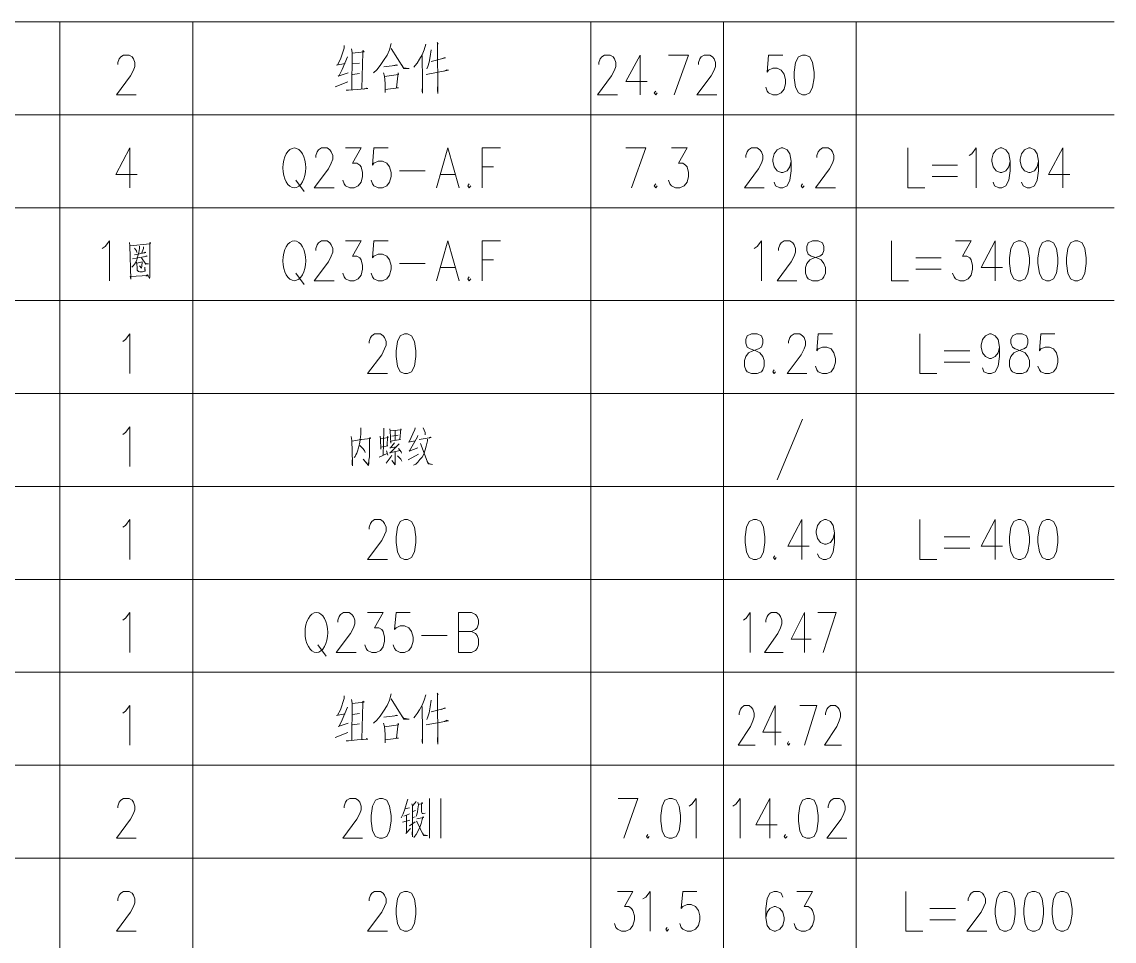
# Model space of a CAD drawing. Header units: millimetres. Extents: x 0 to 829, y 0 to 586.
# Drawn here: x 688.3 to 769.4, y 81.4 to 149.7 of the extents above; entities that cross this region are included whole.
import ezdxf

# ---------------------------------------------------------------- set-up
doc = ezdxf.new("R2010")
doc.units = ezdxf.units.MM

msp = doc.modelspace()

# ---------------------------------------------------------------- linework, layer by layer
at = {"color": 0, "lineweight": 0}
for points in [[(592.493806, 149.708306), (769.404806, 149.708306)], [(691.084611, 25.484667), (691.084611, 149.708306)], [(700.94475, 25.484667), (700.94475, 149.708306)], [(730.521639, 25.484667), (730.521639, 149.708306)], [(740.381778, 25.484667), (740.381778, 149.708306)], [(750.238389, 25.484667), (750.238389, 149.708306)], [(712.191306, 147.951472), (712.191306, 147.7645), (711.912611, 146.924889), (711.704472, 146.522722), (711.633917, 146.490972), (712.261861, 146.614444)], [(715.687333, 148.106694), (715.570917, 147.641028), (715.383944, 147.235333), (715.126417, 146.833167), (714.868889, 146.459222), (714.614889, 146.148778), (714.382056, 145.930056)], [(715.687333, 147.73275), (716.618667, 146.244028), (717.034944, 146.244028), (716.593972, 146.304), (716.431694, 146.554472)], [(718.269667, 148.043194), (718.15325, 147.641028), (717.990972, 147.267083), (717.804, 146.924889), (717.617028, 146.646194), (717.479444, 146.459222), (717.384194, 146.33575)], [(719.109278, 148.166667), (719.179833, 148.043194), (719.133972, 148.106694), (719.155139, 144.377833), (719.133972, 144.660056), (719.155139, 145.125722)], [(695.381444, 146.540361), (695.381444, 146.681472), (695.487278, 146.963694), (695.593111, 147.101278), (695.80125, 147.242389), (696.224583, 147.242389), (696.43625, 147.101278), (696.542083, 146.963694), (696.647917, 146.681472), (696.647917, 146.39925), (696.542083, 146.117028), (696.330417, 145.693694), (695.275611, 144.286111), (696.75375, 144.286111)], [(712.448833, 147.111861), (712.053722, 146.180528), (711.820889, 145.714861), (711.750333, 145.683111), (712.494694, 145.930056)], [(712.752222, 147.701), (712.798083, 147.422306), (712.773389, 144.660056)], [(712.798083, 147.390556), (713.683556, 147.485806), (713.588306, 147.577528), (713.588306, 147.422306), (713.521278, 144.751778)], [(717.990972, 147.175361), (718.015667, 145.309167), (718.015667, 144.783528), (718.015667, 144.409583), (717.990972, 144.596556), (718.015667, 144.93875)], [(718.668306, 147.641028), (718.59775, 147.143611), (718.5025, 146.709694), (718.410778, 146.39925), (718.340222, 146.212278)], [(718.668306, 146.769667), (719.737222, 147.048361), (719.620806, 147.048361), (719.433833, 146.956639)], [(731.117833, 146.540361), (731.117833, 146.681472), (731.223667, 146.963694), (731.3295, 147.101278), (731.541167, 147.242389), (731.9645, 147.242389), (732.176167, 147.101278), (732.282, 146.963694), (732.387833, 146.681472), (732.387833, 146.39925), (732.282, 146.117028), (732.070333, 145.693694), (731.015528, 144.286111), (732.493667, 144.286111)], [(734.183472, 147.242389), (733.125139, 145.270361), (734.712639, 145.270361)], [(734.183472, 147.242389), (734.183472, 144.286111)], [(736.296611, 147.242389), (737.77475, 147.242389), (736.716417, 144.286111)], [(738.515583, 146.540361), (738.515583, 146.681472), (738.617889, 146.963694), (738.723722, 147.101278), (738.935389, 147.242389), (739.358722, 147.242389), (739.570389, 147.101278), (739.676222, 146.963694), (739.782056, 146.681472), (739.782056, 146.39925), (739.676222, 146.117028), (739.464556, 145.693694), (738.40975, 144.286111), (739.887889, 144.286111)], [(744.780917, 147.242389), (743.726111, 147.242389), (743.620278, 145.975917), (743.726111, 146.117028), (744.043611, 146.258139), (744.357583, 146.258139), (744.675083, 146.117028), (744.88675, 145.834806), (744.992583, 145.411472), (744.992583, 145.132778), (744.88675, 144.709444), (744.675083, 144.427222), (744.357583, 144.286111), (744.043611, 144.286111), (743.726111, 144.427222), (743.620278, 144.568333), (743.514444, 144.850556)], [(713.334306, 146.646194), (712.822778, 146.582694)], [(715.151111, 146.3675), (716.153, 146.490972), (716.082444, 146.522722), (715.895472, 146.459222)], [(718.294361, 145.806583), (719.948889, 146.117028), (719.832472, 146.148778), (719.620806, 146.057056)], [(712.822778, 145.806583), (713.334306, 145.870083)], [(715.126417, 145.930056), (715.196972, 145.683111), (715.242833, 145.125722), (715.242833, 144.473083), (715.242833, 144.688278), (716.244722, 144.815278), (716.082444, 144.815278), (716.220028, 145.930056), (716.244722, 145.806583), (715.196972, 145.651361)], [(711.5175, 144.87525), (712.47, 145.249194)], [(712.353583, 144.628306), (712.519389, 144.628306), (713.172028, 144.688278), (713.96225, 144.751778), (713.845833, 144.783528), (713.821139, 144.751778), (713.658861, 144.720028)], [(735.344111, 144.568333), (735.238278, 144.427222), (735.344111, 144.286111), (735.449944, 144.427222)], [(592.493806, 142.807972), (769.404806, 142.807972)], [(696.2775, 140.342056), (695.222694, 138.370028), (696.806667, 138.370028)], [(696.2775, 140.342056), (696.2775, 137.385778)], [(710.081694, 139.6365), (710.081694, 139.777611), (710.187528, 140.059833), (710.293361, 140.200944), (710.505028, 140.342056), (710.924833, 140.342056), (711.1365, 140.200944), (711.242333, 140.059833), (711.348167, 139.777611), (711.348167, 139.498917), (711.242333, 139.216694), (711.030667, 138.793361), (709.975861, 137.385778), (711.454, 137.385778)], [(712.300667, 140.342056), (713.461306, 140.342056), (712.826306, 139.216694), (713.143806, 139.216694), (713.355472, 139.075583), (713.461306, 138.934472), (713.567139, 138.511139), (713.567139, 138.228917), (713.461306, 137.805583), (713.249639, 137.526889), (712.932139, 137.385778), (712.614639, 137.385778), (712.300667, 137.526889), (712.194833, 137.668), (712.089, 137.946694)], [(715.468611, 140.342056), (714.410278, 140.342056), (714.307972, 139.075583), (714.410278, 139.216694), (714.727778, 139.357806), (715.045278, 139.357806), (715.362778, 139.216694), (715.574444, 138.934472), (715.680278, 138.511139), (715.680278, 138.228917), (715.574444, 137.805583), (715.362778, 137.526889), (715.045278, 137.385778), (714.727778, 137.385778), (714.410278, 137.526889), (714.307972, 137.668), (714.202139, 137.946694)], [(719.059889, 137.385778), (719.903028, 140.342056), (720.749694, 137.385778)], [(722.4395, 137.385778), (722.4395, 140.342056), (723.811806, 140.342056)], [(733.125139, 140.342056), (734.606806, 140.342056), (733.548472, 137.385778)], [(736.508278, 140.342056), (737.668917, 140.342056), (737.033917, 139.216694), (737.351417, 139.216694), (737.563083, 139.075583), (737.668917, 138.934472), (737.77475, 138.511139), (737.77475, 138.228917), (737.668917, 137.805583), (737.45725, 137.526889), (737.13975, 137.385778), (736.82225, 137.385778), (736.508278, 137.526889), (736.402444, 137.668), (736.296611, 137.946694)], [(742.036306, 139.6365), (742.036306, 139.777611), (742.142139, 140.059833), (742.247972, 140.200944), (742.456111, 140.342056), (742.879444, 140.342056), (743.091111, 140.200944), (743.196944, 140.059833), (743.302778, 139.777611), (743.302778, 139.498917), (743.196944, 139.216694), (742.985278, 138.793361), (741.930472, 137.385778), (743.408611, 137.385778)], [(745.415917, 139.357806), (745.310083, 138.934472), (745.098417, 138.65225), (744.780917, 138.511139), (744.675083, 138.511139), (744.357583, 138.65225), (744.149444, 138.934472), (744.043611, 139.357806), (744.043611, 139.498917), (744.149444, 139.918722), (744.357583, 140.200944), (744.675083, 140.342056), (744.780917, 140.342056), (745.098417, 140.200944), (745.310083, 139.918722), (745.415917, 139.357806), (745.415917, 138.65225), (745.310083, 137.946694), (745.098417, 137.526889), (744.780917, 137.385778), (744.56925, 137.385778), (744.25175, 137.526889), (744.149444, 137.805583)], [(747.317389, 139.6365), (747.317389, 139.777611), (747.423222, 140.059833), (747.529056, 140.200944), (747.740722, 140.342056), (748.160528, 140.342056), (748.372194, 140.200944), (748.478028, 140.059833), (748.583861, 139.777611), (748.583861, 139.498917), (748.478028, 139.216694), (748.266361, 138.793361), (747.211556, 137.385778), (748.689694, 137.385778)], [(754.076611, 140.342056), (754.076611, 137.385778), (755.346611, 137.385778)], [(758.620389, 139.777611), (758.832056, 139.918722), (759.146028, 140.342056), (759.146028, 137.385778)], [(761.6825, 139.357806), (761.576667, 138.934472), (761.365, 138.65225), (761.0475, 138.511139), (760.945194, 138.511139), (760.627694, 138.65225), (760.416028, 138.934472), (760.310194, 139.357806), (760.310194, 139.498917), (760.416028, 139.918722), (760.627694, 140.200944), (760.945194, 140.342056), (761.0475, 140.342056), (761.365, 140.200944), (761.576667, 139.918722), (761.6825, 139.357806), (761.6825, 138.65225), (761.576667, 137.946694), (761.365, 137.526889), (761.0475, 137.385778), (760.839361, 137.385778), (760.521861, 137.526889), (760.416028, 137.805583)], [(763.795639, 139.357806), (763.689806, 138.934472), (763.478139, 138.65225), (763.160639, 138.511139), (763.054806, 138.511139), (762.740833, 138.65225), (762.529167, 138.934472), (762.423333, 139.357806), (762.423333, 139.498917), (762.529167, 139.918722), (762.740833, 140.200944), (763.054806, 140.342056), (763.160639, 140.342056), (763.478139, 140.200944), (763.689806, 139.918722), (763.795639, 139.357806), (763.795639, 138.65225), (763.689806, 137.946694), (763.478139, 137.526889), (763.160639, 137.385778), (762.948972, 137.385778), (762.635, 137.526889), (762.529167, 137.805583)], [(765.591278, 140.342056), (764.536472, 138.370028), (766.120444, 138.370028)], [(765.591278, 140.342056), (765.591278, 137.385778)], [(722.4395, 138.934472), (723.286167, 138.934472)], [(755.87225, 139.075583), (757.773722, 139.075583)], [(716.31175, 138.65225), (718.213222, 138.65225)], [(719.377389, 138.370028), (720.432194, 138.370028)], [(755.87225, 138.228917), (757.773722, 138.228917)], [(708.603556, 137.946694), (709.235028, 137.103556)], [(721.490528, 137.668), (721.384694, 137.526889), (721.490528, 137.385778), (721.596361, 137.526889)], [(735.344111, 137.668), (735.238278, 137.526889), (735.344111, 137.385778), (735.449944, 137.526889)], [(746.259056, 137.668), (746.153222, 137.526889), (746.259056, 137.385778), (746.364889, 137.526889)], [(592.493806, 135.904111), (769.404806, 135.904111)], [(694.224333, 132.877278), (694.436, 133.018389), (694.7535, 133.441722), (694.7535, 130.481917)], [(696.249278, 133.325306), (696.281028, 133.067778), (696.351583, 130.598333), (696.298667, 130.785306), (697.628639, 130.880556), (697.593361, 130.926417), (697.469889, 130.855861), (697.646278, 130.855861), (697.730944, 130.647722), (697.748583, 130.764139), (697.748583, 131.042833), (697.766222, 132.348111), (697.766222, 133.325306), (697.8015, 133.279444), (697.748583, 133.230056), (696.298667, 133.067778)], [(710.081694, 132.736167), (710.081694, 132.877278), (710.187528, 133.1595), (710.293361, 133.300611), (710.505028, 133.441722), (710.924833, 133.441722), (711.1365, 133.300611), (711.242333, 133.1595), (711.348167, 132.877278), (711.348167, 132.595056), (711.242333, 132.312833), (711.030667, 131.893028), (709.975861, 130.481917), (711.454, 130.481917)], [(712.300667, 133.441722), (713.461306, 133.441722), (712.826306, 132.312833), (713.143806, 132.312833), (713.355472, 132.171722), (713.461306, 132.034139), (713.567139, 131.610806), (713.567139, 131.328583), (713.461306, 130.90525), (713.249639, 130.623028), (712.932139, 130.481917), (712.614639, 130.481917), (712.300667, 130.623028), (712.194833, 130.764139), (712.089, 131.046361)], [(715.468611, 133.441722), (714.410278, 133.441722), (714.307972, 132.171722), (714.410278, 132.312833), (714.727778, 132.453944), (715.045278, 132.453944), (715.362778, 132.312833), (715.574444, 132.034139), (715.680278, 131.610806), (715.680278, 131.328583), (715.574444, 130.90525), (715.362778, 130.623028), (715.045278, 130.481917), (714.727778, 130.481917), (714.410278, 130.623028), (714.307972, 130.764139), (714.202139, 131.046361)], [(719.059889, 130.481917), (719.903028, 133.441722), (720.749694, 130.481917)], [(722.4395, 130.481917), (722.4395, 133.441722), (723.811806, 133.441722)], [(742.667778, 132.877278), (742.879444, 133.018389), (743.196944, 133.441722), (743.196944, 130.481917)], [(744.463417, 132.736167), (744.463417, 132.877278), (744.56925, 133.1595), (744.675083, 133.300611), (744.88675, 133.441722), (745.310083, 133.441722), (745.52175, 133.300611), (745.627583, 133.1595), (745.733417, 132.877278), (745.733417, 132.595056), (745.627583, 132.312833), (745.415917, 131.893028), (744.357583, 130.481917), (745.83925, 130.481917)], [(752.863056, 133.441722), (752.863056, 130.481917), (754.129528, 130.481917)], [(757.614972, 133.441722), (758.779139, 133.441722), (758.144139, 132.312833), (758.461639, 132.312833), (758.673306, 132.171722), (758.779139, 132.034139), (758.884972, 131.610806), (758.884972, 131.328583), (758.779139, 130.90525), (758.567472, 130.623028), (758.249972, 130.481917), (757.932472, 130.481917), (757.614972, 130.623028), (757.509139, 130.764139), (757.403306, 131.046361)], [(760.574778, 133.441722), (759.516444, 131.469694), (761.100417, 131.469694)], [(760.574778, 133.441722), (760.574778, 130.481917)], [(696.997167, 133.046611), (696.997167, 132.880806), (696.930139, 132.580944), (696.877222, 132.323417), (696.789028, 132.044722), (696.683194, 131.811889), (696.545611, 131.624917), (696.422139, 131.483806)], [(696.475056, 132.11175), (697.558083, 132.298722), (697.505167, 132.323417), (697.364056, 132.252861)], [(696.616167, 132.415139), (697.45225, 132.580944), (697.416972, 132.602111), (697.314667, 132.531556)], [(696.630278, 132.9055), (696.771389, 132.697361), (696.789028, 132.580944)], [(697.279389, 132.997222), (697.279389, 132.880806), (697.138278, 132.510389)], [(696.983056, 131.600222), (697.138278, 131.41325), (697.155917, 131.554361), (697.191194, 131.878917), (696.789028, 131.787194), (696.75375, 131.85775), (696.789028, 131.7625), (696.806667, 131.41325), (696.824306, 131.275667), (696.859583, 131.205111), (696.9125, 131.15925), (697.014806, 131.134556), (697.226472, 131.134556), (697.416972, 131.180417), (697.381694, 131.483806), (697.381694, 131.229806)], [(697.138278, 132.182306), (697.45225, 131.716639), (697.663917, 131.741333), (697.469889, 131.7625), (697.381694, 131.811889)], [(716.31175, 131.751917), (718.213222, 131.751917)], [(722.4395, 132.034139), (723.286167, 132.034139)], [(754.658694, 132.171722), (756.560167, 132.171722)], [(708.603556, 131.046361), (709.235028, 130.203222)], [(719.377389, 131.469694), (720.432194, 131.469694)], [(721.490528, 130.764139), (721.384694, 130.623028), (721.490528, 130.481917), (721.596361, 130.623028)], [(754.658694, 131.328583), (756.560167, 131.328583)], [(592.493806, 129.003778), (769.404806, 129.003778)], [(695.748333, 125.976944), (695.96, 126.118056), (696.2775, 126.537861), (696.2775, 123.581583)], [(714.043389, 125.835833), (714.043389, 125.976944), (714.149222, 126.259167), (714.255056, 126.400278), (714.463194, 126.537861), (714.886528, 126.537861), (715.098194, 126.400278), (715.204028, 126.259167), (715.309861, 125.976944), (715.309861, 125.694722), (715.204028, 125.4125), (714.992361, 124.989167), (713.937556, 123.581583), (715.415694, 123.581583)], [(745.20425, 125.835833), (745.20425, 125.976944), (745.310083, 126.259167), (745.415917, 126.400278), (745.627583, 126.537861), (746.047389, 126.537861), (746.259056, 126.400278), (746.364889, 126.259167), (746.470722, 125.976944), (746.470722, 125.694722), (746.364889, 125.4125), (746.153222, 124.989167), (745.098417, 123.581583), (746.576556, 123.581583)], [(748.478028, 126.537861), (747.423222, 126.537861), (747.317389, 125.271389), (747.423222, 125.4125), (747.740722, 125.553611), (748.054694, 125.553611), (748.372194, 125.4125), (748.583861, 125.130278), (748.689694, 124.706944), (748.689694, 124.42825), (748.583861, 124.004917), (748.372194, 123.722694), (748.054694, 123.581583), (747.740722, 123.581583), (747.423222, 123.722694), (747.317389, 123.863806), (747.211556, 124.146028)], [(754.976194, 126.537861), (754.976194, 123.581583), (756.242667, 123.581583)], [(760.892278, 125.553611), (760.786444, 125.130278), (760.574778, 124.848056), (760.257278, 124.706944), (760.151444, 124.706944), (759.833944, 124.848056), (759.622278, 125.130278), (759.516444, 125.553611), (759.516444, 125.694722), (759.622278, 126.118056), (759.833944, 126.400278), (760.151444, 126.537861), (760.257278, 126.537861), (760.574778, 126.400278), (760.786444, 126.118056), (760.892278, 125.553611), (760.892278, 124.848056), (760.786444, 124.146028), (760.574778, 123.722694), (760.257278, 123.581583), (760.045611, 123.581583), (759.728111, 123.722694), (759.622278, 124.004917)], [(765.009194, 126.537861), (763.954389, 126.537861), (763.848556, 125.271389), (763.954389, 125.4125), (764.271889, 125.553611), (764.589389, 125.553611), (764.903361, 125.4125), (765.115028, 125.130278), (765.220861, 124.706944), (765.220861, 124.42825), (765.115028, 124.004917), (764.903361, 123.722694), (764.589389, 123.581583), (764.271889, 123.581583), (763.954389, 123.722694), (763.848556, 123.863806), (763.742722, 124.146028)], [(756.771833, 125.271389), (758.673306, 125.271389)], [(756.771833, 124.42825), (758.673306, 124.42825)], [(744.149444, 123.863806), (744.043611, 123.722694), (744.149444, 123.581583), (744.25175, 123.722694)], [(592.493806, 122.103444), (769.404806, 122.103444)], [(746.259056, 120.201972), (744.357583, 115.693472)], [(695.748333, 119.073083), (695.96, 119.214194), (696.2775, 119.637528), (696.2775, 116.68125)], [(713.443667, 119.545806), (713.426028, 119.080139), (713.39075, 118.685028), (713.39075, 118.635639), (713.337833, 118.356944), (713.270806, 118.07825), (713.20025, 117.820722), (713.147333, 117.683139), (713.059139, 117.542028), (713.006222, 117.425611), (712.939194, 117.355056)], [(715.154639, 119.521111), (715.154639, 119.383528), (715.101722, 117.496167)], [(715.592083, 119.47525), (715.627361, 119.312972), (715.662639, 118.4275), (715.645, 118.568611), (716.378778, 118.685028), (716.325861, 118.685028), (716.396417, 119.47525), (716.431694, 119.404694), (715.627361, 119.334139)], [(715.976611, 119.334139), (715.976611, 118.614472)], [(717.479444, 119.566972), (717.444167, 119.429389), (717.024361, 118.519222), (716.971444, 118.498056), (717.479444, 118.589778)], [(718.054472, 119.545806), (718.213222, 119.217722), (718.213222, 119.034278)], [(712.709889, 118.917861), (712.762806, 118.614472), (712.815722, 116.959944), (712.815722, 116.727111), (712.780444, 116.868222), (712.798083, 117.168083)], [(712.780444, 118.568611), (713.443667, 118.685028), (713.478944, 118.685028), (714.159806, 118.77675), (714.106889, 118.847306), (714.08925, 118.801444), (714.08925, 118.311083), (714.08925, 117.891278), (714.071611, 117.845417), (714.071611, 117.450306), (714.071611, 117.400917), (714.036333, 117.146917), (714.022222, 116.93525), (714.004583, 116.751806), (713.620056, 117.217472), (713.986944, 116.818833), (714.022222, 117.051667)], [(714.875944, 118.939028), (714.893583, 118.706194), (714.911222, 117.961833), (714.911222, 118.124111), (715.436861, 118.215833), (715.383944, 118.215833), (715.419222, 118.917861), (715.4545, 118.847306), (714.911222, 118.730889)], [(715.750833, 118.939028), (716.220028, 119.009583)], [(717.669944, 118.984889), (717.634667, 118.893167), (717.059639, 117.845417), (717.024361, 117.820722), (717.669944, 118.07825)], [(718.386083, 118.706194), (718.386083, 118.589778), (718.301417, 118.194667), (718.213222, 117.915972), (718.107389, 117.612583), (717.983917, 117.37975), (717.828694, 117.192778), (717.669944, 117.005806), (717.514722, 116.868222), (717.355972, 116.772972)], [(717.775778, 118.685028), (718.668306, 118.847306), (718.615389, 118.868472), (718.491917, 118.801444)], [(713.355472, 118.240528), (713.5495, 118.053556), (713.704722, 117.866583), (713.757639, 117.729), (713.722361, 117.820722)], [(715.348667, 117.845417), (715.436861, 117.517333)], [(716.272944, 118.356944), (715.609722, 117.704306), (715.556806, 117.704306), (716.361139, 117.866583)], [(715.941333, 118.448667), (715.645, 118.07825), (715.592083, 118.07825), (716.100083, 118.148806)], [(715.99425, 117.750167), (715.99425, 117.192778), (715.99425, 117.051667), (715.99425, 116.914083), (715.976611, 116.818833), (715.733194, 117.122222), (715.958972, 116.868222)], [(716.237667, 118.032389), (716.431694, 117.774861), (716.466972, 117.683139)], [(717.863972, 118.381639), (718.439, 116.889389), (718.752972, 116.843528), (718.456639, 116.914083), (718.368444, 117.051667)], [(714.805389, 117.37975), (715.401583, 117.658444)], [(715.733194, 117.517333), (715.697917, 117.425611), (715.539167, 117.217472), (715.313389, 116.93525)], [(716.170639, 117.471472), (716.414056, 117.217472), (716.484611, 117.076361)], [(716.953806, 117.168083), (717.722861, 117.612583)], [(592.493806, 115.203111), (769.404806, 115.203111)], [(695.748333, 112.17275), (695.96, 112.313861), (696.2775, 112.737194), (696.2775, 109.777389)], [(714.043389, 112.031639), (714.043389, 112.17275), (714.149222, 112.454972), (714.255056, 112.596083), (714.463194, 112.737194), (714.886528, 112.737194), (715.098194, 112.596083), (715.204028, 112.454972), (715.309861, 112.17275), (715.309861, 111.890528), (715.204028, 111.608306), (714.992361, 111.1885), (713.937556, 109.777389), (715.415694, 109.777389)], [(746.206139, 112.737194), (745.151333, 110.765167), (746.735306, 110.765167)], [(746.206139, 112.737194), (746.206139, 109.777389)], [(748.636778, 111.749417), (748.530944, 111.329611), (748.319278, 111.047389), (748.001778, 110.906278), (747.895944, 110.906278), (747.581972, 111.047389), (747.370306, 111.329611), (747.264472, 111.749417), (747.264472, 111.890528), (747.370306, 112.313861), (747.581972, 112.596083), (747.895944, 112.737194), (748.001778, 112.737194), (748.319278, 112.596083), (748.530944, 112.313861), (748.636778, 111.749417), (748.636778, 111.047389), (748.530944, 110.341833), (748.319278, 109.9185), (748.001778, 109.777389), (747.793639, 109.777389), (747.476139, 109.9185), (747.370306, 110.200722)], [(754.976194, 112.737194), (754.976194, 109.777389), (756.242667, 109.777389)], [(760.574778, 112.737194), (759.516444, 110.765167), (761.100417, 110.765167)], [(760.574778, 112.737194), (760.574778, 109.777389)], [(756.771833, 111.470722), (758.673306, 111.470722)], [(756.771833, 110.624056), (758.673306, 110.624056)], [(744.198833, 110.059611), (744.096528, 109.9185), (744.198833, 109.777389), (744.304667, 109.9185)], [(592.493806, 108.29925), (769.404806, 108.29925)], [(695.748333, 105.272417), (695.96, 105.413528), (696.2775, 105.836861), (696.2775, 102.877056)], [(711.718583, 105.131306), (711.718583, 105.272417), (711.824417, 105.554639), (711.93025, 105.69575), (712.141917, 105.836861), (712.561722, 105.836861), (712.773389, 105.69575), (712.879222, 105.554639), (712.985056, 105.272417), (712.985056, 104.990194), (712.879222, 104.707972), (712.667556, 104.284639), (711.61275, 102.877056), (713.090889, 102.877056)], [(713.937556, 105.836861), (715.098194, 105.836861), (714.463194, 104.707972), (714.780694, 104.707972), (714.992361, 104.566861), (715.098194, 104.42575), (715.204028, 104.005944), (715.204028, 103.723722), (715.098194, 103.300389), (714.886528, 103.018167), (714.569028, 102.877056), (714.255056, 102.877056), (713.937556, 103.018167), (713.831722, 103.159278), (713.725889, 103.4415)], [(717.1055, 105.836861), (716.050694, 105.836861), (715.944861, 104.566861), (716.050694, 104.707972), (716.364667, 104.849083), (716.682167, 104.849083), (716.999667, 104.707972), (717.211333, 104.42575), (717.317167, 104.005944), (717.317167, 103.723722), (717.211333, 103.300389), (716.999667, 103.018167), (716.682167, 102.877056), (716.364667, 102.877056), (716.050694, 103.018167), (715.944861, 103.159278), (715.839028, 103.4415)], [(720.696778, 102.877056), (720.696778, 105.836861), (721.649278, 105.836861), (721.96325, 105.69575), (722.069083, 105.554639), (722.174917, 105.272417), (722.174917, 104.990194), (722.069083, 104.707972), (721.96325, 104.566861), (721.649278, 104.42575)], [(741.859917, 105.272417), (742.057472, 105.413528), (742.350278, 105.836861), (742.350278, 102.877056)], [(743.535611, 105.131306), (743.535611, 105.272417), (743.634389, 105.554639), (743.733167, 105.69575), (743.930722, 105.836861), (744.322306, 105.836861), (744.519861, 105.69575), (744.618639, 105.554639), (744.717417, 105.272417), (744.717417, 104.990194), (744.618639, 104.707972), (744.421083, 104.284639), (743.436833, 102.877056), (744.816194, 102.877056)], [(746.393111, 105.836861), (745.408861, 103.864833), (746.887, 103.864833)], [(746.393111, 105.836861), (746.393111, 102.877056)], [(747.380889, 105.836861), (748.76025, 105.836861), (747.776, 102.877056)], [(717.952167, 104.143528), (719.853639, 104.143528)], [(720.696778, 104.42575), (721.649278, 104.42575), (721.96325, 104.284639), (722.069083, 104.143528), (722.174917, 103.864833), (722.174917, 103.4415), (722.069083, 103.159278), (721.96325, 103.018167), (721.649278, 102.877056), (720.696778, 102.877056)], [(710.240444, 103.4415), (710.871917, 102.594833)], [(592.493806, 101.398917), (769.404806, 101.398917)], [(719.109278, 99.857278), (719.179833, 99.733806), (719.133972, 99.797306), (719.155139, 96.068444), (719.133972, 96.347139), (719.155139, 96.816333)], [(712.191306, 99.642083), (712.191306, 99.455111), (711.912611, 98.6155), (711.704472, 98.213333), (711.633917, 98.181583), (712.261861, 98.305056)], [(712.752222, 99.391611), (712.798083, 99.112917), (712.773389, 96.347139)], [(712.798083, 99.081167), (713.683556, 99.176417), (713.588306, 99.268139), (713.588306, 99.112917), (713.521278, 96.442389)], [(715.687333, 99.797306), (715.570917, 99.331639), (715.383944, 98.925944), (715.126417, 98.523778), (714.868889, 98.149833), (714.614889, 97.839389), (714.382056, 97.620667)], [(715.687333, 99.423361), (716.618667, 97.931111), (717.034944, 97.931111), (716.593972, 97.994611), (716.431694, 98.241556)], [(718.269667, 99.733806), (718.15325, 99.331639), (717.990972, 98.957694), (717.804, 98.6155), (717.617028, 98.336806), (717.479444, 98.149833), (717.384194, 98.026361)], [(718.668306, 99.331639), (718.59775, 98.834222), (718.5025, 98.396778), (718.410778, 98.086333), (718.340222, 97.902889)], [(695.748333, 98.372083), (695.96, 98.513194), (696.2775, 98.933), (696.2775, 95.976722)], [(712.448833, 98.802472), (712.053722, 97.871139), (711.820889, 97.405472), (711.750333, 97.373722), (712.494694, 97.620667)], [(713.334306, 98.336806), (712.822778, 98.273306)], [(715.151111, 98.058111), (716.153, 98.181583), (716.082444, 98.213333), (715.895472, 98.149833)], [(717.990972, 98.862444), (718.015667, 96.999778), (718.015667, 96.474139), (718.015667, 96.100194), (717.990972, 96.287167), (718.015667, 96.629361)], [(718.668306, 98.460278), (719.737222, 98.738972), (719.620806, 98.738972), (719.433833, 98.64725)], [(741.556528, 98.230972), (741.556528, 98.372083), (741.64825, 98.650778), (741.739972, 98.791889), (741.923417, 98.933), (742.290306, 98.933), (742.470222, 98.791889), (742.561944, 98.650778), (742.653667, 98.372083), (742.653667, 98.089861), (742.561944, 97.807639), (742.3785, 97.384306), (741.464806, 95.976722), (742.745389, 95.976722)], [(744.209417, 98.933), (743.295722, 96.960972), (744.668028, 96.960972)], [(744.209417, 98.933), (744.209417, 95.976722)], [(746.040333, 98.933), (747.324444, 98.933), (746.407222, 95.976722)], [(747.962972, 98.230972), (747.962972, 98.372083), (748.054694, 98.650778), (748.146417, 98.791889), (748.329861, 98.933), (748.69675, 98.933), (748.880194, 98.791889), (748.971917, 98.650778), (749.063639, 98.372083), (749.063639, 98.089861), (748.971917, 97.807639), (748.788472, 97.384306), (747.874778, 95.976722), (749.155361, 95.976722)], [(712.822778, 97.497194), (713.334306, 97.560694)], [(715.126417, 97.620667), (715.196972, 97.373722), (715.242833, 96.816333), (715.242833, 96.163694), (715.242833, 96.378889), (716.244722, 96.505889), (716.082444, 96.505889), (716.220028, 97.620667), (716.244722, 97.497194), (715.196972, 97.341972)], [(718.294361, 97.497194), (719.948889, 97.807639), (719.832472, 97.839389), (719.620806, 97.747667)], [(711.5175, 96.565861), (712.47, 96.939806)], [(712.353583, 96.318917), (712.519389, 96.318917), (713.172028, 96.378889), (713.96225, 96.442389), (713.845833, 96.474139), (713.821139, 96.442389), (713.658861, 96.410639)], [(745.218361, 96.258944), (745.126639, 96.117833), (745.218361, 95.976722), (745.310083, 96.117833)], [(592.493806, 94.498583), (769.404806, 94.498583)], [(695.381444, 91.327111), (695.381444, 91.468222), (695.487278, 91.750444), (695.593111, 91.891556), (695.80125, 92.032667), (696.224583, 92.032667), (696.43625, 91.891556), (696.542083, 91.750444), (696.647917, 91.468222), (696.647917, 91.186), (696.542083, 90.907306), (696.330417, 90.483972), (695.275611, 89.076389), (696.75375, 89.076389)], [(712.194833, 91.327111), (712.194833, 91.468222), (712.300667, 91.750444), (712.4065, 91.891556), (712.614639, 92.032667), (713.037972, 92.032667), (713.249639, 91.891556), (713.355472, 91.750444), (713.461306, 91.468222), (713.461306, 91.186), (713.355472, 90.907306), (713.143806, 90.483972), (712.089, 89.076389), (713.567139, 89.076389)], [(716.925583, 91.986806), (716.890306, 91.824528), (716.696278, 91.242444), (716.576333, 90.889667), (716.435222, 90.589806)], [(717.535889, 91.799833), (717.482972, 91.708111), (717.274833, 91.475278)], [(717.677, 91.753972), (717.712278, 91.567), (717.677, 91.263611), (717.641722, 91.009611), (717.606444, 90.8685), (717.571167, 90.727389)], [(717.694639, 91.591694), (718.02625, 91.658722), (717.973333, 91.729278), (717.938056, 91.521139), (717.938056, 91.055472), (717.955694, 90.960222), (717.990972, 90.914361), (718.061528, 90.914361), (718.21675, 90.939056)], [(718.530722, 89.076389), (718.530722, 92.032667)], [(719.377389, 89.076389), (719.377389, 92.032667)], [(732.546583, 92.032667), (734.024722, 92.032667), (732.966389, 89.076389)], [(737.827667, 91.468222), (738.039333, 91.609333), (738.356833, 92.032667), (738.356833, 89.076389)], [(741.083806, 91.468222), (741.295472, 91.609333), (741.612972, 92.032667), (741.612972, 89.076389)], [(743.831944, 92.032667), (742.773611, 90.060639), (744.357583, 90.060639)], [(743.831944, 92.032667), (743.831944, 89.076389)], [(748.160528, 91.327111), (748.160528, 91.468222), (748.266361, 91.750444), (748.372194, 91.891556), (748.583861, 92.032667), (749.007194, 92.032667), (749.218861, 91.891556), (749.324694, 91.750444), (749.430528, 91.468222), (749.430528, 91.186), (749.324694, 90.907306), (749.113028, 90.483972), (748.054694, 89.076389), (749.536361, 89.076389)], [(716.713917, 91.263611), (717.063167, 91.334167)], [(717.221917, 91.637556), (717.274833, 91.475278), (717.274833, 89.192806), (717.239556, 89.425639), (717.274833, 89.7255)], [(717.292472, 91.055472), (717.500611, 91.126028)], [(716.541056, 90.261722), (717.080806, 90.424)], [(717.045528, 90.889667), (717.01025, 90.8685), (716.62925, 90.727389)], [(716.837389, 90.797944), (716.81975, 89.4715), (716.784472, 89.425639), (717.116083, 89.796056)], [(717.063167, 90.007722), (717.482972, 90.286417)], [(717.482972, 90.656833), (717.292472, 90.610972)], [(717.588806, 90.51925), (718.093278, 90.610972), (718.061528, 90.681528), (717.990972, 90.473389), (717.920417, 90.17), (717.849861, 89.958333), (717.744028, 89.750194), (717.641722, 89.517361), (717.535889, 89.355083), (717.430056, 89.213972), (717.377139, 89.143417)], [(717.571167, 90.332278), (717.606444, 90.307583), (718.093278, 89.284528), (718.393139, 89.284528), (718.093278, 89.330389), (718.008611, 89.446806)], [(734.765556, 89.355083), (734.659722, 89.213972), (734.765556, 89.076389), (734.867861, 89.213972)], [(744.992583, 89.355083), (744.88675, 89.213972), (744.992583, 89.076389), (745.098417, 89.213972)], [(592.493806, 87.594722), (769.404806, 87.594722)], [(695.381444, 84.426778), (695.381444, 84.567889), (695.487278, 84.850111), (695.593111, 84.991222), (695.80125, 85.132333), (696.224583, 85.132333), (696.43625, 84.991222), (696.542083, 84.850111), (696.647917, 84.567889), (696.647917, 84.285667), (696.542083, 84.003444), (696.330417, 83.583639), (695.275611, 82.172528), (696.75375, 82.172528)], [(714.043389, 84.426778), (714.043389, 84.567889), (714.149222, 84.850111), (714.255056, 84.991222), (714.463194, 85.132333), (714.886528, 85.132333), (715.098194, 84.991222), (715.204028, 84.850111), (715.309861, 84.567889), (715.309861, 84.285667), (715.204028, 84.003444), (714.992361, 83.583639), (713.937556, 82.172528), (715.415694, 82.172528)], [(732.493667, 85.132333), (733.654306, 85.132333), (733.019306, 84.003444), (733.336806, 84.003444), (733.548472, 83.862333), (733.654306, 83.721222), (733.760139, 83.301417), (733.760139, 83.019194), (733.654306, 82.595861), (733.442639, 82.313639), (733.125139, 82.172528), (732.811167, 82.172528), (732.493667, 82.313639), (732.387833, 82.45475), (732.282, 82.736972)], [(734.395139, 84.567889), (734.606806, 84.709), (734.920778, 85.132333), (734.920778, 82.172528)], [(738.40975, 85.132333), (737.351417, 85.132333), (737.245583, 83.862333), (737.351417, 84.003444), (737.668917, 84.144556), (737.986417, 84.144556), (738.303917, 84.003444), (738.515583, 83.721222), (738.617889, 83.301417), (738.617889, 83.019194), (738.515583, 82.595861), (738.303917, 82.313639), (737.986417, 82.172528), (737.668917, 82.172528), (737.351417, 82.313639), (737.245583, 82.45475), (737.13975, 82.736972)], [(744.780917, 84.709), (744.675083, 84.991222), (744.357583, 85.132333), (744.149444, 85.132333), (743.831944, 84.991222), (743.620278, 84.567889), (743.514444, 83.862333), (743.514444, 83.160306), (743.620278, 82.595861), (743.831944, 82.313639), (744.149444, 82.172528), (744.25175, 82.172528), (744.56925, 82.313639), (744.780917, 82.595861), (744.88675, 83.019194), (744.88675, 83.160306), (744.780917, 83.583639), (744.56925, 83.862333), (744.25175, 84.003444), (744.149444, 84.003444), (743.831944, 83.862333), (743.620278, 83.583639), (743.514444, 83.160306)], [(745.83925, 85.132333), (746.999889, 85.132333), (746.364889, 84.003444), (746.682389, 84.003444), (746.894056, 83.862333), (746.999889, 83.721222), (747.105722, 83.301417), (747.105722, 83.019194), (746.999889, 82.595861), (746.788222, 82.313639), (746.470722, 82.172528), (746.153222, 82.172528), (745.83925, 82.313639), (745.733417, 82.45475), (745.627583, 82.736972)], [(753.917861, 85.132333), (753.917861, 82.172528), (755.187861, 82.172528)], [(758.567472, 84.426778), (758.567472, 84.567889), (758.673306, 84.850111), (758.779139, 84.991222), (758.990806, 85.132333), (759.410611, 85.132333), (759.622278, 84.991222), (759.728111, 84.850111), (759.833944, 84.567889), (759.833944, 84.285667), (759.728111, 84.003444), (759.516444, 83.583639), (758.461639, 82.172528), (759.939778, 82.172528)], [(755.7135, 83.862333), (757.614972, 83.862333)], [(755.7135, 83.019194), (757.614972, 83.019194)], [(736.190778, 82.45475), (736.084944, 82.313639), (736.190778, 82.172528), (736.296611, 82.313639)]]:
    msp.add_lwpolyline(points, dxfattribs=at)
for points in [[(746.259056, 147.242389), (745.945083, 147.101278), (745.733417, 146.681472), (745.627583, 145.975917), (745.627583, 145.552583), (745.733417, 144.850556), (745.945083, 144.427222), (746.259056, 144.286111), (746.470722, 144.286111), (746.788222, 144.427222), (746.999889, 144.850556), (747.105722, 145.552583), (747.105722, 145.975917), (746.999889, 146.681472), (746.788222, 147.101278), (746.470722, 147.242389)], [(746.999889, 133.441722), (746.682389, 133.300611), (746.576556, 133.018389), (746.576556, 132.736167), (746.682389, 132.453944), (746.894056, 132.312833), (747.317389, 132.171722), (747.634889, 132.034139), (747.846556, 131.751917), (747.948861, 131.469694), (747.948861, 131.046361), (747.846556, 130.764139), (747.740722, 130.623028), (747.423222, 130.481917), (746.999889, 130.481917), (746.682389, 130.623028), (746.576556, 130.764139), (746.470722, 131.046361), (746.470722, 131.469694), (746.576556, 131.751917), (746.788222, 132.034139), (747.105722, 132.171722), (747.529056, 132.312833), (747.740722, 132.453944), (747.846556, 132.736167), (747.846556, 133.018389), (747.740722, 133.300611), (747.423222, 133.441722)], [(762.264583, 133.441722), (761.947083, 133.300611), (761.735417, 132.877278), (761.629583, 132.171722), (761.629583, 131.751917), (761.735417, 131.046361), (761.947083, 130.623028), (762.264583, 130.481917), (762.47625, 130.481917), (762.79375, 130.623028), (763.001889, 131.046361), (763.107722, 131.751917), (763.107722, 132.171722), (763.001889, 132.877278), (762.79375, 133.300611), (762.47625, 133.441722)], [(764.377722, 133.441722), (764.060222, 133.300611), (763.848556, 132.877278), (763.742722, 132.171722), (763.742722, 131.751917), (763.848556, 131.046361), (764.060222, 130.623028), (764.377722, 130.481917), (764.589389, 130.481917), (764.903361, 130.623028), (765.115028, 131.046361), (765.220861, 131.751917), (765.220861, 132.171722), (765.115028, 132.877278), (764.903361, 133.300611), (764.589389, 133.441722)], [(766.490861, 133.441722), (766.173361, 133.300611), (765.961694, 132.877278), (765.855861, 132.171722), (765.855861, 131.751917), (765.961694, 131.046361), (766.173361, 130.623028), (766.490861, 130.481917), (766.699, 130.481917), (767.0165, 130.623028), (767.228167, 131.046361), (767.334, 131.751917), (767.334, 132.171722), (767.228167, 132.877278), (767.0165, 133.300611), (766.699, 133.441722)], [(716.682167, 126.537861), (716.364667, 126.400278), (716.156528, 125.976944), (716.050694, 125.271389), (716.050694, 124.848056), (716.156528, 124.146028), (716.364667, 123.722694), (716.682167, 123.581583), (716.893833, 123.581583), (717.211333, 123.722694), (717.423, 124.146028), (717.528833, 124.848056), (717.528833, 125.271389), (717.423, 125.976944), (717.211333, 126.400278), (716.893833, 126.537861)], [(742.456111, 126.537861), (742.142139, 126.400278), (742.036306, 126.118056), (742.036306, 125.835833), (742.142139, 125.553611), (742.350278, 125.4125), (742.773611, 125.271389), (743.091111, 125.130278), (743.302778, 124.848056), (743.408611, 124.569361), (743.408611, 124.146028), (743.302778, 123.863806), (743.196944, 123.722694), (742.879444, 123.581583), (742.456111, 123.581583), (742.142139, 123.722694), (742.036306, 123.863806), (741.930472, 124.146028), (741.930472, 124.569361), (742.036306, 124.848056), (742.247972, 125.130278), (742.561944, 125.271389), (742.985278, 125.4125), (743.196944, 125.553611), (743.302778, 125.835833), (743.302778, 126.118056), (743.196944, 126.400278), (742.879444, 126.537861)], [(762.15875, 126.537861), (761.84125, 126.400278), (761.735417, 126.118056), (761.735417, 125.835833), (761.84125, 125.553611), (762.052917, 125.4125), (762.47625, 125.271389), (762.79375, 125.130278), (763.001889, 124.848056), (763.107722, 124.569361), (763.107722, 124.146028), (763.001889, 123.863806), (762.896056, 123.722694), (762.582083, 123.581583), (762.15875, 123.581583), (761.84125, 123.722694), (761.735417, 123.863806), (761.629583, 124.146028), (761.629583, 124.569361), (761.735417, 124.848056), (761.947083, 125.130278), (762.264583, 125.271389), (762.687917, 125.4125), (762.896056, 125.553611), (763.001889, 125.835833), (763.001889, 126.118056), (762.896056, 126.400278), (762.582083, 126.537861)], [(716.682167, 112.737194), (716.364667, 112.596083), (716.156528, 112.17275), (716.050694, 111.470722), (716.050694, 111.047389), (716.156528, 110.341833), (716.364667, 109.9185), (716.682167, 109.777389), (716.893833, 109.777389), (717.211333, 109.9185), (717.423, 110.341833), (717.528833, 111.047389), (717.528833, 111.470722), (717.423, 112.17275), (717.211333, 112.596083), (716.893833, 112.737194)], [(742.614861, 112.737194), (742.297361, 112.596083), (742.089222, 112.17275), (741.983389, 111.470722), (741.983389, 111.047389), (742.089222, 110.341833), (742.297361, 109.9185), (742.614861, 109.777389), (742.826528, 109.777389), (743.144028, 109.9185), (743.355694, 110.341833), (743.461528, 111.047389), (743.461528, 111.470722), (743.355694, 112.17275), (743.144028, 112.596083), (742.826528, 112.737194)], [(762.264583, 112.737194), (761.947083, 112.596083), (761.735417, 112.17275), (761.629583, 111.470722), (761.629583, 111.047389), (761.735417, 110.341833), (761.947083, 109.9185), (762.264583, 109.777389), (762.47625, 109.777389), (762.79375, 109.9185), (763.001889, 110.341833), (763.107722, 111.047389), (763.107722, 111.470722), (763.001889, 112.17275), (762.79375, 112.596083), (762.47625, 112.737194)], [(764.377722, 112.737194), (764.060222, 112.596083), (763.848556, 112.17275), (763.742722, 111.470722), (763.742722, 111.047389), (763.848556, 110.341833), (764.060222, 109.9185), (764.377722, 109.777389), (764.589389, 109.777389), (764.903361, 109.9185), (765.115028, 110.341833), (765.220861, 111.047389), (765.220861, 111.470722), (765.115028, 112.17275), (764.903361, 112.596083), (764.589389, 112.737194)], [(714.833611, 92.032667), (714.516111, 91.891556), (714.307972, 91.468222), (714.202139, 90.766194), (714.202139, 90.342861), (714.307972, 89.637306), (714.516111, 89.213972), (714.833611, 89.076389), (715.045278, 89.076389), (715.362778, 89.213972), (715.574444, 89.637306), (715.680278, 90.342861), (715.680278, 90.766194), (715.574444, 91.468222), (715.362778, 91.891556), (715.045278, 92.032667)], [(736.349528, 92.032667), (736.032028, 91.891556), (735.820361, 91.468222), (735.714528, 90.766194), (735.714528, 90.342861), (735.820361, 89.637306), (736.032028, 89.213972), (736.349528, 89.076389), (736.561194, 89.076389), (736.875167, 89.213972), (737.086833, 89.637306), (737.192667, 90.342861), (737.192667, 90.766194), (737.086833, 91.468222), (736.875167, 91.891556), (736.561194, 92.032667)], [(746.576556, 92.032667), (746.259056, 91.891556), (746.047389, 91.468222), (745.945083, 90.766194), (745.945083, 90.342861), (746.047389, 89.637306), (746.259056, 89.213972), (746.576556, 89.076389), (746.788222, 89.076389), (747.105722, 89.213972), (747.317389, 89.637306), (747.423222, 90.342861), (747.423222, 90.766194), (747.317389, 91.468222), (747.105722, 91.891556), (746.788222, 92.032667)], [(716.682167, 85.132333), (716.364667, 84.991222), (716.156528, 84.567889), (716.050694, 83.862333), (716.050694, 83.442528), (716.156528, 82.736972), (716.364667, 82.313639), (716.682167, 82.172528), (716.893833, 82.172528), (717.211333, 82.313639), (717.423, 82.736972), (717.528833, 83.442528), (717.528833, 83.862333), (717.423, 84.567889), (717.211333, 84.991222), (716.893833, 85.132333)], [(761.20625, 85.132333), (760.892278, 84.991222), (760.680611, 84.567889), (760.574778, 83.862333), (760.574778, 83.442528), (760.680611, 82.736972), (760.892278, 82.313639), (761.20625, 82.172528), (761.417917, 82.172528), (761.735417, 82.313639), (761.947083, 82.736972), (762.052917, 83.442528), (762.052917, 83.862333), (761.947083, 84.567889), (761.735417, 84.991222), (761.417917, 85.132333)], [(763.319389, 85.132333), (763.001889, 84.991222), (762.79375, 84.567889), (762.687917, 83.862333), (762.687917, 83.442528), (762.79375, 82.736972), (763.001889, 82.313639), (763.319389, 82.172528), (763.531056, 82.172528), (763.848556, 82.313639), (764.060222, 82.736972), (764.166056, 83.442528), (764.166056, 83.862333), (764.060222, 84.567889), (763.848556, 84.991222), (763.531056, 85.132333)], [(765.432528, 85.132333), (765.115028, 84.991222), (764.903361, 84.567889), (764.797528, 83.862333), (764.797528, 83.442528), (764.903361, 82.736972), (765.115028, 82.313639), (765.432528, 82.172528), (765.644194, 82.172528), (765.961694, 82.313639), (766.173361, 82.736972), (766.279194, 83.442528), (766.279194, 83.862333), (766.173361, 84.567889), (765.961694, 84.991222), (765.644194, 85.132333)]]:
    msp.add_lwpolyline(points, close=True, dxfattribs=at)
for centre, major_axis, ratio in [((708.495958, 138.863917), (0, 1.478139), 0.571599), ((708.495958, 131.961819), (0, 1.479903), 0.570918), ((710.132847, 104.356958), (0, 1.479903), 0.570918)]:
    msp.add_ellipse(centre, major_axis=major_axis, ratio=ratio, start_param=0, end_param=6.283185, dxfattribs=at)

doc.saveas('drawing.dxf')
